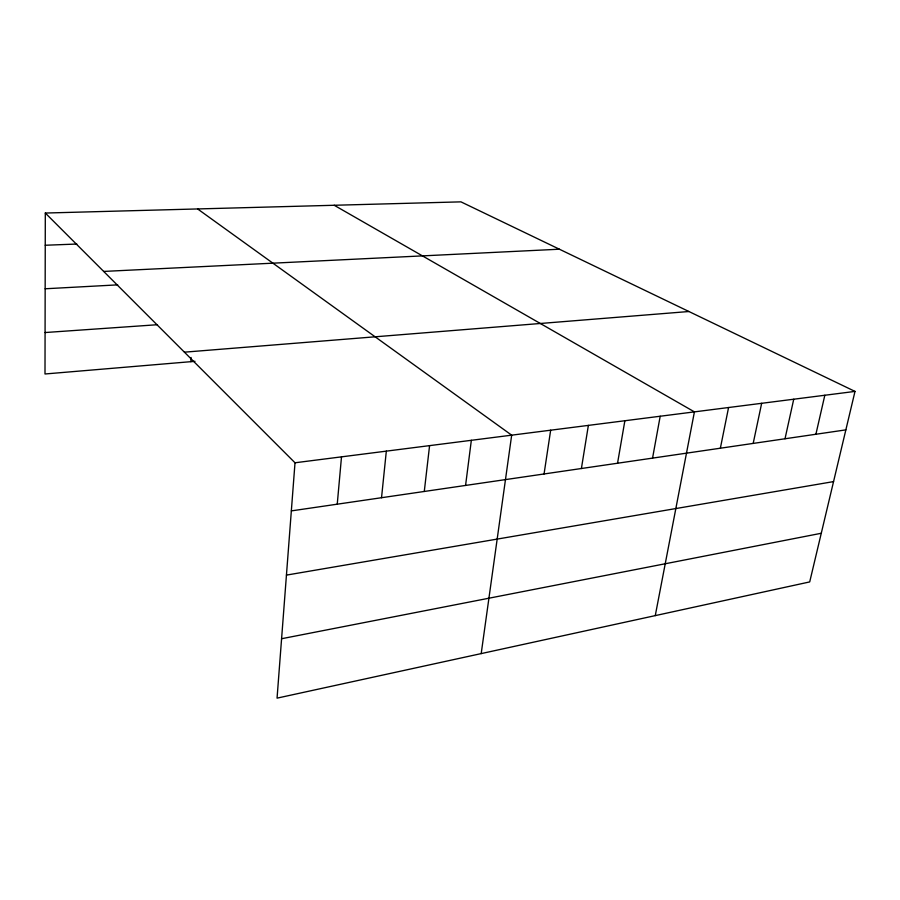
<?xml version="1.0" encoding="UTF-8"?>
<svg xmlns="http://www.w3.org/2000/svg" width="900" height="900" viewBox="0 0 900 900"><rect width="100%" height="100%" fill="white"/><g stroke="black" fill="none" stroke-linecap="round" stroke-linejoin="round"><path stroke-width="1.35" d="M45.304 213.041L295.009 462.78L277.054 698.141L809.707 581.918L855 391.41L460.957 201.859L45.304 213.041L45 373.984L194.996 361.327M190.89 361.676L191.081 357.48M337.241 504.191L341.505 456.851M381.532 497.723L386.325 451.136M424.282 491.468L429.581 445.624M465.57 485.438L471.341 440.303M481.196 653.602L511.673 435.161L197.618 208.946M544.061 473.974L550.665 430.189M581.4 468.517L588.375 425.385M617.546 463.23L624.87 420.739M652.556 458.123L660.195 416.239M655.268 615.611L694.418 411.874L334.215 205.268M720.36 448.211L728.572 407.52M753.188 443.419L761.659 403.301M785.014 438.772L793.732 399.218M815.895 434.261L824.827 395.246M281.588 638.73L821.273 533.273M286.436 575.111L833.558 481.601M291.341 510.896L845.854 429.874M295.009 462.78L855 391.41M184.421 352.17L688.916 311.512M45.079 332.539L157.5 324.709M45.157 288.776L117.709 284.861M103.691 271.429L559.384 249.21M45.248 245.25L76.815 244.035"/></g></svg>
